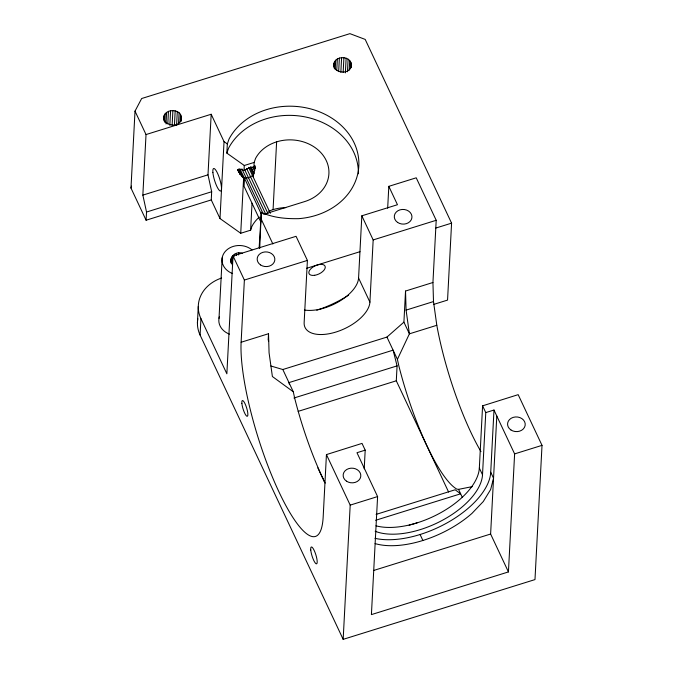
<?xml version="1.0" encoding="UTF-8"?>
<svg xmlns="http://www.w3.org/2000/svg" width="673" height="673" viewBox="0 0 673 673"><rect width="100%" height="100%" fill="white"/><g stroke="black" fill="none" stroke-linecap="round" stroke-linejoin="round"><path stroke-width="1.01" d="M259.719 248.488L261.292 212.315C272.952 217.816 286.067 218.91 298.812 218.649A67.771 56.322 3 0 0 345.594 129.906A67.771 56.322 3 0 0 229.013 139.084L227.323 143.938L226.843 153.108L244.282 165.499L254.167 162.429L255.547 158.449A38.302 31.833 3 0 1 318.203 150.037A38.302 31.833 3 0 1 304.692 201.572L263.824 214.3M242.448 253.334C235.971 250.432 227.07 258.306 232.564 264.464M333.875 63.657C332.563 74.451 352.181 75.115 351.399 64.196C349.666 54.21 331.907 56.17 333.715 66.804M146.1 220.222L146.529 212.037L142.853 195.128L146.024 134.558L211.179 114.259L207.999 174.829L211.675 191.738L211.255 199.915L146.1 220.222L130.983 188.07L135.012 111.129L141.658 98.527L349.918 33.65L365.203 39.421L451.583 223.15L447.553 300.091L433.782 304.381M163.96 120.862C160.426 107.587 184.015 107.2 181.197 120.004C178.067 128.854 161.587 125.346 164.229 115.63M164.717 122.259L165.154 113.888M165.995 123.925L166.601 112.416M167.804 123.866L168.46 111.306M169.84 125.296L170.606 110.65M172.137 125.128L172.902 110.473M174.416 125.456L175.182 110.801M176.578 125.212L177.293 111.609M178.488 124.345L179.094 112.837M180.078 121.729L180.457 114.402M181.02 121.434L181.298 116.202M197.425 322.779L198.283 306.408M375.164 531.249A64.827 32.943 -25.2 0 0 441.328 520.86A64.827 32.943 -25.2 0 0 482.507 474.802L479.336 468.046L482.591 405.836L518.176 394.656L542.017 445.358L534.985 579.588L343.163 639.35L200.091 335.053L200.949 318.682A38.311 31.833 3 0 1 221.602 278.025M259.324 217.118A38.311 31.833 3 0 0 251.988 226.221L250.617 230.191L240.732 233.27L219.995 218.532L224.033 141.599L211.179 114.259M219.011 318.321L222.183 257.751M230.755 262.125L230.923 258.979M231.226 263.437L231.562 257.145M232.252 264.96L232.749 255.521M480.968 451.633A111.97 25.338 72.7 0 1 436.811 325.295L433.496 301.571L432.941 282.5L436.197 220.29L416.225 177.807L388.817 186.345L397.457 204.718L361.83 215.814L373.17 239.933L369.914 302.135A35.358 17.969 -25.2 0 1 335.995 332.025A35.358 17.969 -25.2 0 1 304.146 322.619L307.401 260.417L296.07 236.307L233.035 255.942L226.86 373.801L200.949 318.682M234.297 256.312L234.406 254.217M236.316 255.412L236.425 253.317M238.553 254.983L238.663 252.888M240.732 233.27L243.618 178.177L238.907 168.805M244.021 170.505L249.094 167.871L253.906 167.358L254.932 165.642L255.446 166.786L253.494 175.173L248.581 177.689L244.509 178.311L243.618 178.177L240.076 174.223L238.309 170.42L238.856 169.495L240.328 169.318L244.021 170.505L244.282 165.499M239.924 168.965L244.509 178.311L244.08 186.354L260.855 222.031M364.219 468.82L365.195 450.153L362.024 443.398L326.439 454.595L323.183 516.797A111.97 25.338 72.7 0 1 278.891 491.736A111.97 25.338 72.7 0 1 241.119 342.254L244.375 280.052L233.035 255.942M250.617 230.191L252.03 203.204M253.385 177.251L253.494 175.173L249.961 167.594M253.906 167.358L254.167 162.429M259.147 247.748L261.292 212.315M273.07 209.631L276.62 141.86M241.119 342.254L268.519 333.724L268.191 339.941L268.729 341.085M334.187 68.108L334.515 61.823M335.204 69.622L335.701 60.2M336.752 70.413L337.358 58.896M338.662 71.607L339.377 57.996M340.849 72.221L341.615 57.567M343.154 72.297L343.92 57.642M324.504 482.019L322.737 478.074M345.367 72.861L346.141 58.206M347.461 71.784L348.118 59.224M349.228 70.051L349.716 60.629M350.507 68.604L350.835 62.328M351.23 67.334L351.399 64.196M369.914 302.135L358.574 278.016L361.83 215.814M343.163 639.35L350.196 505.12L326.439 454.595M387.673 208.218L388.817 186.345M365.195 450.153L356.976 452.719L377.595 496.581L371.412 614.609L508.435 571.924L514.618 453.896L493.99 410.034L485.771 412.591L482.507 474.802M448.605 492.047L396.296 380.8L397.078 365.893L393.099 350.162L288.969 382.601L289.466 384.569M472.496 486.579L458.549 489.355L456.832 489.12A111.97 25.338 72.7 0 1 398.803 365.708L397.415 359.348L409.403 333.833L403.909 322.14L405.533 291.039L432.941 282.5M375.071 543.582A73.668 37.436 -25.2 0 0 471.958 513.398L483.29 501.528L490.651 489.523L493.536 478.209L490.735 472.236L493.99 410.034M508.435 571.924L490.617 534.034L496.8 416.007M130.983 188.07L131.546 186.093M226.843 153.108L228.534 148.245A67.771 56.322 3 0 1 305.029 116.883A67.771 56.322 3 0 1 358.389 173.785M270.874 365.994L282.82 369.519L386.95 337.08L403.909 322.14M142.853 195.128L207.999 174.829M146.529 212.037L211.675 191.738M244.375 280.052L307.401 260.417M373.17 239.933L436.197 220.29M306.61 268.308L360.005 251.677M435.843 228.054L451.583 223.15M436.811 325.295L409.403 333.833L406.088 310.11L433.496 301.571M293.941 398.021L397.078 365.893M298.164 411.363L396.296 380.8M350.196 505.12L377.595 496.581M514.618 453.896L542.017 445.358M376.098 514.399L455.133 489.784L460.635 493.805L375.601 520.296M373.599 570.485L490.617 534.034M409.108 525.218L417.159 522.837M224.033 141.599L227.323 143.938M325.168 483.13A111.97 25.338 72.7 0 1 294.673 398.147L293.285 391.787L272.388 376.518L269.074 352.795L268.519 333.724M238.511 169.445L242.272 176.839L238.621 169.403M237.796 170.16L238.722 172.036M254.276 166.475L255.185 168.326M252.821 166.786L254.672 170.555L253.359 167.703M250.777 166.87L253.982 173.407L250.995 166.811M248.606 167.333L270.378 213.299M246.596 168.443L267.93 213.467M244.459 169.276L265.793 214.3M241.885 168.83L263.236 213.854M482.591 405.836L485.771 412.591M386.95 337.08L397.415 359.348M458.549 489.355L462.376 497.507M420.078 534.505L422.888 540.478M244.509 178.311L261.275 213.98M261.25 219.255L272.868 243.963M211.255 199.915L219.995 218.532M282.82 369.519L293.285 391.787M317.849 467.878L322.72 478.242M135.012 111.129L146.024 134.558M405.533 291.039L406.088 310.11M229.443 334.136A17.683 14.688 3 0 1 219.499 316.453M232.614 273.575A17.683 14.688 3 0 1 225.009 251.752A17.683 14.688 3 0 1 252.047 249.919M268.544 211.33A38.311 31.833 3 0 1 285.756 207.637M479.336 468.046A64.827 32.943 -25.2 0 1 440.983 512.574A64.827 32.943 -25.2 0 1 375.988 525.823M490.735 472.236A73.668 37.436 -25.2 0 1 448.235 522.223A73.668 37.436 -25.2 0 1 374.962 538.316M358.574 278.016A35.358 17.969 -25.2 0 1 339.032 301.521A35.358 17.969 -25.2 0 1 304.381 310.009M348.622 295.186A73.668 37.436 -25.2 0 1 316.781 310.219M200.091 335.053A38.311 31.833 3 0 1 197.845 318.64M240.076 174.223L237.771 169.588L240.076 174.223M212.904 172.582A11.786 2.667 72.7 0 0 219.978 190.888A11.786 2.667 72.7 0 0 218.616 175.821A11.786 2.667 72.7 0 0 212.904 172.582M314.678 275.299A8.842 4.492 -25.2 0 0 325.059 266.146A8.842 4.492 -25.2 0 0 311.422 268.233A8.842 4.492 -25.2 0 0 314.678 275.299M241.868 403.396A8.253 1.868 72.7 0 0 246.814 416.208A8.253 1.868 72.7 0 0 245.864 405.659A8.253 1.868 72.7 0 0 241.868 403.396M310.758 550.018A8.842 2.002 72.7 0 0 316.066 563.747A8.842 2.002 72.7 0 0 315.04 552.44A8.842 2.002 72.7 0 0 310.758 550.018M260.51 264.91A8.842 7.344 3 0 0 274.752 260.476A8.842 7.344 3 0 0 262.773 252.358A8.842 7.344 3 0 0 260.51 264.91M397.625 222.435A8.842 7.344 3 0 0 411.868 218.002A8.842 7.344 3 0 0 399.888 209.883A8.842 7.344 3 0 0 397.625 222.435M346.477 481.161A8.842 7.344 3 0 0 360.72 476.728A8.842 7.344 3 0 0 348.74 468.61A8.842 7.344 3 0 0 346.477 481.161M510.9 429.938A8.842 7.344 3 0 0 525.133 425.504A8.842 7.344 3 0 0 513.163 417.386A8.842 7.344 3 0 0 510.9 429.938"/></g></svg>
